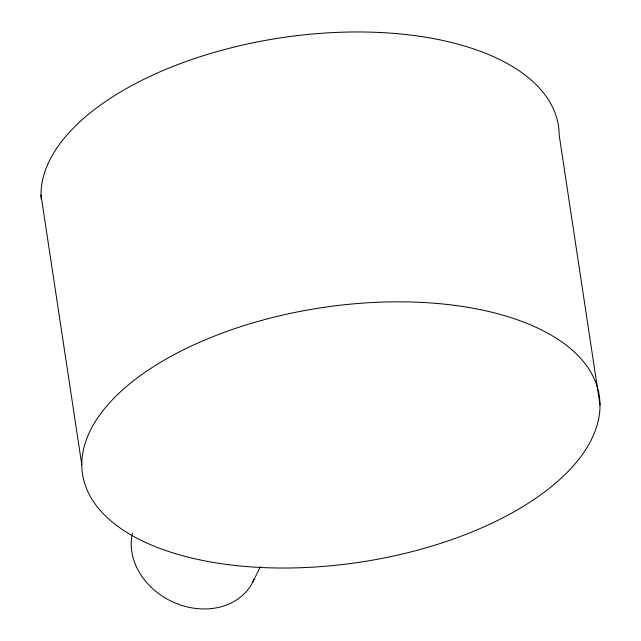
<?xml version="1.0" encoding="UTF-8"?>
<svg xmlns="http://www.w3.org/2000/svg" width="641" height="641" viewBox="0 0 641 641"><rect width="100%" height="100%" fill="white"/><g stroke="black" fill="none" stroke-linecap="round" stroke-linejoin="round"><path stroke-width="0.96" d="M252.883 581.86L260.454 566.684M600.008 405.048A261.32 128.681 -8.6 0 0 210.737 337.543A261.32 128.681 -8.6 0 0 211.979 562.197A261.32 128.681 -8.6 0 0 600.008 405.048L559.192 135.187A261.32 128.681 -8.6 0 0 295.413 35.832A261.32 128.681 -8.6 0 0 41.136 198.894M40.992 194.944L81.808 464.805M254.052 579.312A65.334 53.732 26.5 0 1 177.765 604.022A65.334 53.732 26.5 0 1 132.431 533.328"/></g></svg>
